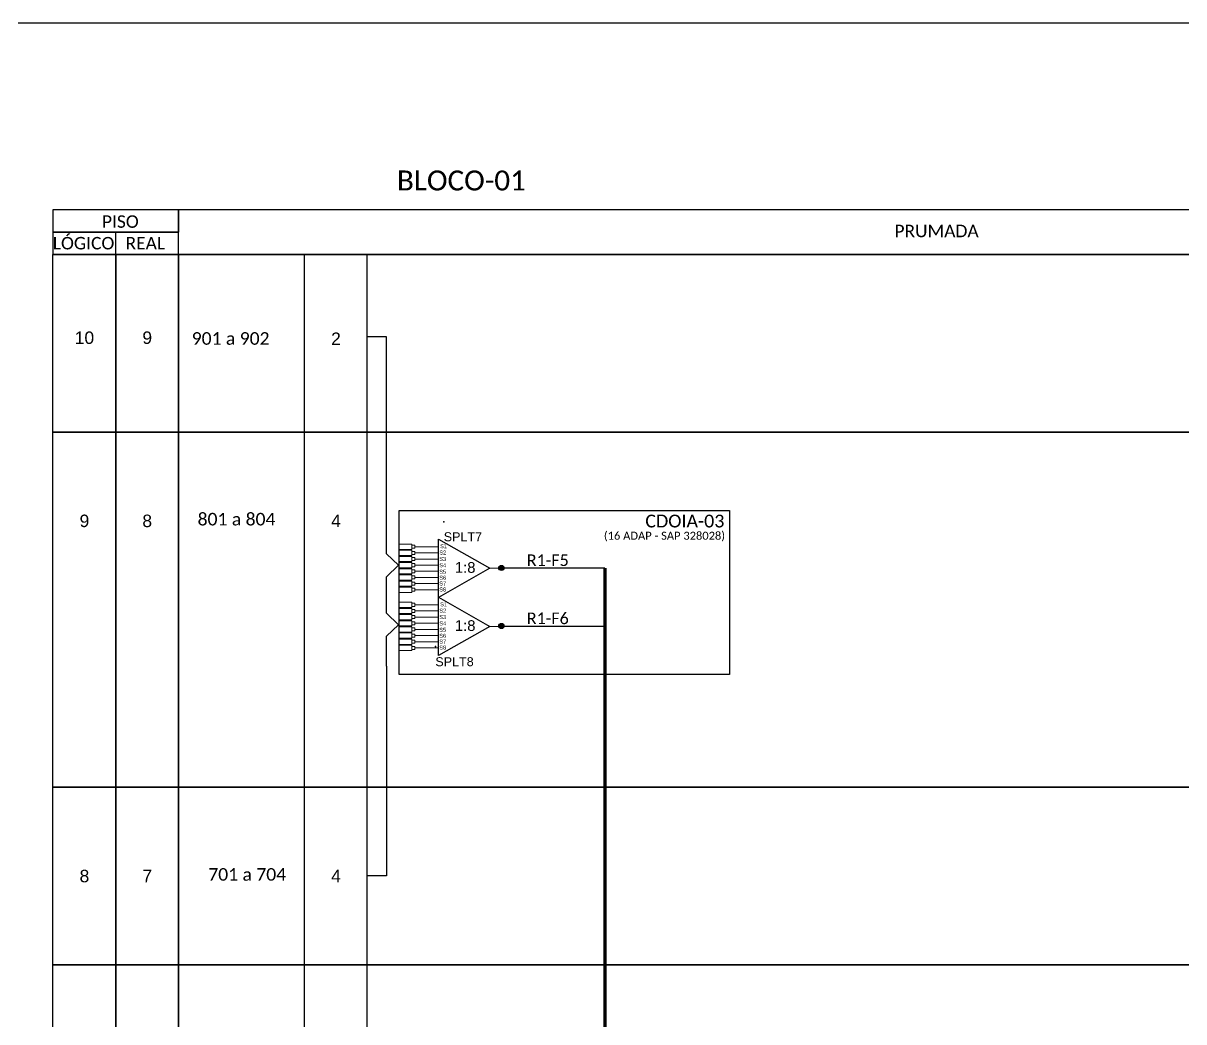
# Model space of a CAD drawing. Header units: metres. Extents: x 1 to 842, y 0 to 594.
# Drawn here: x 598.2 to 720, y 489.4 to 594.2 of the extents above; entities that cross this region are included whole.
import ezdxf
from ezdxf.enums import TextEntityAlignment as Align

# ---------------------------------------------------------------- set-up
doc = ezdxf.new("R2010")
doc.units = ezdxf.units.M
doc.styles.add('ARIAL', font='arial.ttf')
doc.styles.add('WMF-Calibri0', font='CALIBRI.TTF')

# ---------------------------------------------------------------- blocks, each defined once
blk = doc.blocks.new('SPLT_1-8_SC-APC_ESQ')
at = {"color": 1}
blk.add_lwpolyline([(7.37, -2.1), (17.04, -7.55), (7.37, -13), (7.37, -2.1)], dxfattribs=at)
at = {"color": 3, "lineweight": 0}
for points in [[(2.41, -3.02), (0, -3.02)], [(2.41, -4), (0, -4)], [(2.41, -4.17), (0, -4.17)], [(2.41, -3.02), (2.41, -4)], [(2.41, -4.17), (2.41, -5.16)], [(2.99, -3.51), (7.37, -3.51)], [(2.41, -5.16), (0, -5.16)], [(2.41, -5.32), (0, -5.32)], [(2.41, -6.31), (0, -6.31)], [(2.41, -6.48), (0, -6.48)], [(2.41, -5.32), (2.41, -6.31)], [(2.41, -6.48), (2.41, -7.46)], [(7.37, -4.66), (2.99, -4.66)], [(7.37, -5.82), (2.99, -5.82)], [(2.41, -7.46), (0, -7.46)], [(2.41, -7.63), (0, -7.63)], [(2.41, -8.62), (0, -8.62)], [(2.41, -7.63), (2.41, -8.62)], [(7.37, -6.97), (2.99, -6.97)], [(7.37, -8.12), (2.99, -8.12)], [(2.41, -8.78), (0, -8.78)], [(2.41, -9.77), (0, -9.77)], [(2.41, -9.94), (0, -9.94)], [(2.41, -8.78), (2.41, -9.77)], [(2.41, -9.94), (2.41, -10.92)], [(7.37, -9.28), (2.99, -9.28)], [(7.37, -10.43), (2.99, -10.43)], [(2.41, -10.92), (0, -10.92)], [(2.41, -11.09), (0, -11.09)], [(2.41, -12.08), (0, -12.08)], [(2.41, -11.09), (2.41, -12.08)], [(7.37, -11.58), (2.99, -11.58)]]:
    blk.add_lwpolyline(points, dxfattribs=at)
for points in [[(2.99, -3.22), (2.41, -3.22), (2.41, -3.8), (2.99, -3.8)], [(2.99, -4.38), (2.41, -4.38), (2.41, -4.95), (2.99, -4.95)], [(2.99, -5.53), (2.41, -5.53), (2.41, -6.1), (2.99, -6.1)], [(2.99, -6.68), (2.41, -6.68), (2.41, -7.26), (2.99, -7.26)], [(2.99, -7.84), (2.41, -7.84), (2.41, -8.41), (2.99, -8.41)], [(2.99, -8.99), (2.41, -8.99), (2.41, -9.56), (2.99, -9.56)], [(2.99, -10.14), (2.41, -10.14), (2.41, -10.72), (2.99, -10.72)], [(2.99, -11.3), (2.41, -11.3), (2.41, -11.87), (2.99, -11.87)]]:
    blk.add_lwpolyline(points, close=True, dxfattribs=at)
at = {"color": 1, "lineweight": 0}
blk.add_lwpolyline([(17.04, -7.55), (19.26, -7.55)], dxfattribs=at)
at = {"color": 1, "style": 'ARIAL'}
for s, height, p in [('S2', 0.75, (7.56, -4.97)), ('S1', 0.75, (7.7, -3.78)), ('S3', 0.75, (7.55, -6.18)), ('1:8', 2, (10.45, -8.4)), ('S5', 0.75, (7.55, -8.57)), ('S4', 0.75, (7.55, -7.36)), ('S6', 0.75, (7.55, -9.69)), ('S7', 0.75, (7.55, -10.78)), ('S8', 0.75, (7.55, -11.9))]:
    blk.add_text(s, height=height, dxfattribs=at).set_placement(p)
blk = doc.blocks.new('SPLITTER_')
blk.add_point((0, 0))
at = {"style": 'ARIAL', "flags": 4}
blk.add_attdef('SPLT', (0, -3.26), '', height=1.5, dxfattribs=at)

msp = doc.modelspace()

# ---------------------------------------------------------------- hatches: boundary and pattern name
h = msp.add_hatch(color=3)
h.dxf.hatch_style = 1
edge = h.paths.add_edge_path()
edge.add_arc((648.35, 537.02), 0.271, 0, 360)
h = msp.add_hatch(color=3)
h.dxf.hatch_style = 1
edge = h.paths.add_edge_path()
edge.add_arc((648.35, 530.92), 0.271, 0, 360)

# ---------------------------------------------------------------- linework, layer by layer
at = {"color": 7}
msp.add_lwpolyline([(0.79, 0.21), (841.79, 0.21), (841.79, 594.21), (0.79, 594.21)], close=True, dxfattribs=at)
at = {"color": 0}
for points in [[(601.29, 572.27), (614.47, 572.27), (614.47, 574.61), (601.29, 574.61)], [(601.29, 569.93), (614.47, 569.93), (614.47, 572.27), (601.29, 572.27)]]:
    msp.add_lwpolyline(points, close=True, dxfattribs=at)
for points in [[(790.48, 574.61), (614.47, 574.61), (614.47, 574.61), (614.47, 572.27)], [(607.88, 569.93), (607.88, 572.27)], [(601.29, 569.93), (607.88, 569.93)], [(607.88, 569.93), (601.29, 569.93)], [(614.47, 569.93), (607.88, 569.93)], [(607.88, 569.93), (614.47, 569.93)], [(614.47, 569.93), (790.48, 569.93)], [(790.48, 569.93), (614.47, 569.93)], [(790.48, 551.28), (614.47, 551.28), (614.47, 569.93), (790.48, 569.93)], [(614.47, 569.93), (790.48, 569.93)], [(627.65, 569.93), (627.65, 271.59)], [(634.24, 569.93), (634.24, 271.59)], [(790.48, 513.99), (614.47, 513.99), (614.47, 551.28), (790.48, 551.28)], [(790.48, 495.34), (614.47, 495.34), (614.47, 513.99), (790.48, 513.99)], [(790.48, 476.7), (614.47, 476.7), (614.47, 495.34), (790.48, 495.34)]]:
    msp.add_lwpolyline(points)
for points in [[(601.29, 569.93), (607.88, 569.93), (607.88, 551.28), (601.29, 551.28)], [(607.88, 569.93), (614.47, 569.93), (614.47, 551.28), (607.88, 551.28)], [(601.29, 551.28), (607.88, 551.28), (607.88, 513.99), (601.29, 513.99)], [(607.88, 551.28), (614.47, 551.28), (614.47, 513.99), (607.88, 513.99)], [(601.29, 513.99), (607.88, 513.99), (607.88, 495.34), (601.29, 495.34)], [(607.88, 513.99), (614.47, 513.99), (614.47, 495.34), (607.88, 495.34)], [(601.29, 495.34), (607.88, 495.34), (607.88, 476.7), (601.29, 476.7)], [(607.88, 495.34), (614.47, 495.34), (614.47, 476.7), (607.88, 476.7)]]:
    msp.add_lwpolyline(points, close=True)
at = {"color": 3}
for points in [[(636.29, 542.83), (636.29, 561.27), (634.24, 561.27)], [(636.29, 532.26), (636.29, 536.09), (637.55, 537.3), (636.29, 538.51), (636.29, 542.83)], [(636.29, 526.7), (636.29, 529.85), (637.55, 531.06), (636.29, 532.27)], [(636.29, 526.7), (636.29, 504.69), (634.24, 504.69)]]:
    msp.add_lwpolyline(points, dxfattribs=at)
at = {"color": 1}
msp.add_lwpolyline([(637.61, 543.06), (672.29, 543.06), (672.29, 525.84), (637.61, 525.84)], close=True, dxfattribs=at)
at = {"color": 5}
for points in [[(648.35, 537.02), (659.22, 537.02)], [(648.35, 530.92), (659.22, 530.92)]]:
    msp.add_lwpolyline(points, dxfattribs=at)
at = {"color": 5, "const_width": 0.346}
msp.add_lwpolyline([(659.22, 537.02), (659.22, 331.57), (702.4, 331.57), (702.4, 325.09)], dxfattribs=at)
at = {"color": 3}
for centre in [(648.35, 537.02), (648.35, 530.92)]:
    msp.add_circle(centre, 0.271, dxfattribs=at)

# ---------------------------------------------------------------- block references
ref = msp.add_blockref('SPLITTER_', (642.3, 541.87), dxfattribs=dict(xscale=0.628992000000143, yscale=0.628992000000143, zscale=0.628992000000143))
ref.add_attrib('SPLT', 'SPLT7', (642.3, 539.82), dxfattribs={"height": 0.943, "style": 'ARIAL'})
at = {"xscale": 0.5600000000001247, "yscale": 0.5600000000001247, "zscale": 0.5600000000001247}
for p in [(637.61, 541.21), (637.61, 535.11)]:
    msp.add_blockref('SPLT_1-8_SC-APC_ESQ', p, dxfattribs=at)
ref = msp.add_blockref('SPLITTER_', (641.42, 528.76), dxfattribs=dict(xscale=0.628992000000143, yscale=0.628992000000143, zscale=0.628992000000143))
ref.add_attrib('SPLT', 'SPLT8', (641.42, 526.7), dxfattribs={"height": 0.943, "style": 'ARIAL'})

# ---------------------------------------------------------------- texts
at = {"color": 3, "style": 'WMF-Calibri0'}
msp.add_text('BLOCO-01', height=2.096, dxfattribs=at).set_placement((637.39, 576.65))
at = {"color": 0, "style": 'WMF-Calibri0'}
for s, p in [('     PISO', (604.12, 572.73)), ('PRUMADA', (689.61, 571.74)), ('  LÓGICO', (600.35, 570.46)), ('    REAL', (607.06, 570.46))]:
    msp.add_text(s, height=1.31, dxfattribs=at).set_placement(p)
at = {"style": 'WMF-Calibri0'}
for s, p in [('901 a 902', (615.85, 560.45)), ('801 a 804', (616.47, 541.48)), ('701 a 704', (617.59, 504.18))]:
    msp.add_text(s, height=1.319, dxfattribs=at).set_placement(p)
at = {"color": 1, "style": 'WMF-Calibri0'}
msp.add_text('CDOIA-03', height=1.344, dxfattribs=at).set_placement((663.46, 541.27))
msp.add_text('(16 ADAP - SAP 328028)', height=0.84, dxfattribs=at).set_placement((665.47, 539.98), align=Align.CENTER)
at = {"color": 5, "style": 'WMF-Calibri0'}
for s, p in [('R1-F5', (651.02, 537.22)), ('R1-F6', (651.02, 531.12))]:
    msp.add_text(s, height=1.217, dxfattribs=at).set_placement(p)
at = {"style": 'ARIAL', "flags": 12}
for tag, text, p in [('10', 'XX', (604.59, 561.19)), ('9', '7', (611.18, 561.19)), ('2', 'XX', (630.99, 561.08)), ('9', 'XX', (604.59, 541.96)), ('8', '7', (611.18, 541.96)), ('4', '2', (630.99, 541.96)), ('8', 'XX', (604.59, 504.67)), ('7', '7', (611.18, 504.67)), ('4', 'XX', (630.99, 504.67))]:
    msp.add_attdef(tag, text=text, height=1.31, dxfattribs=at).set_placement(p, align=Align.MIDDLE_CENTER)

doc.saveas('drawing.dxf')
